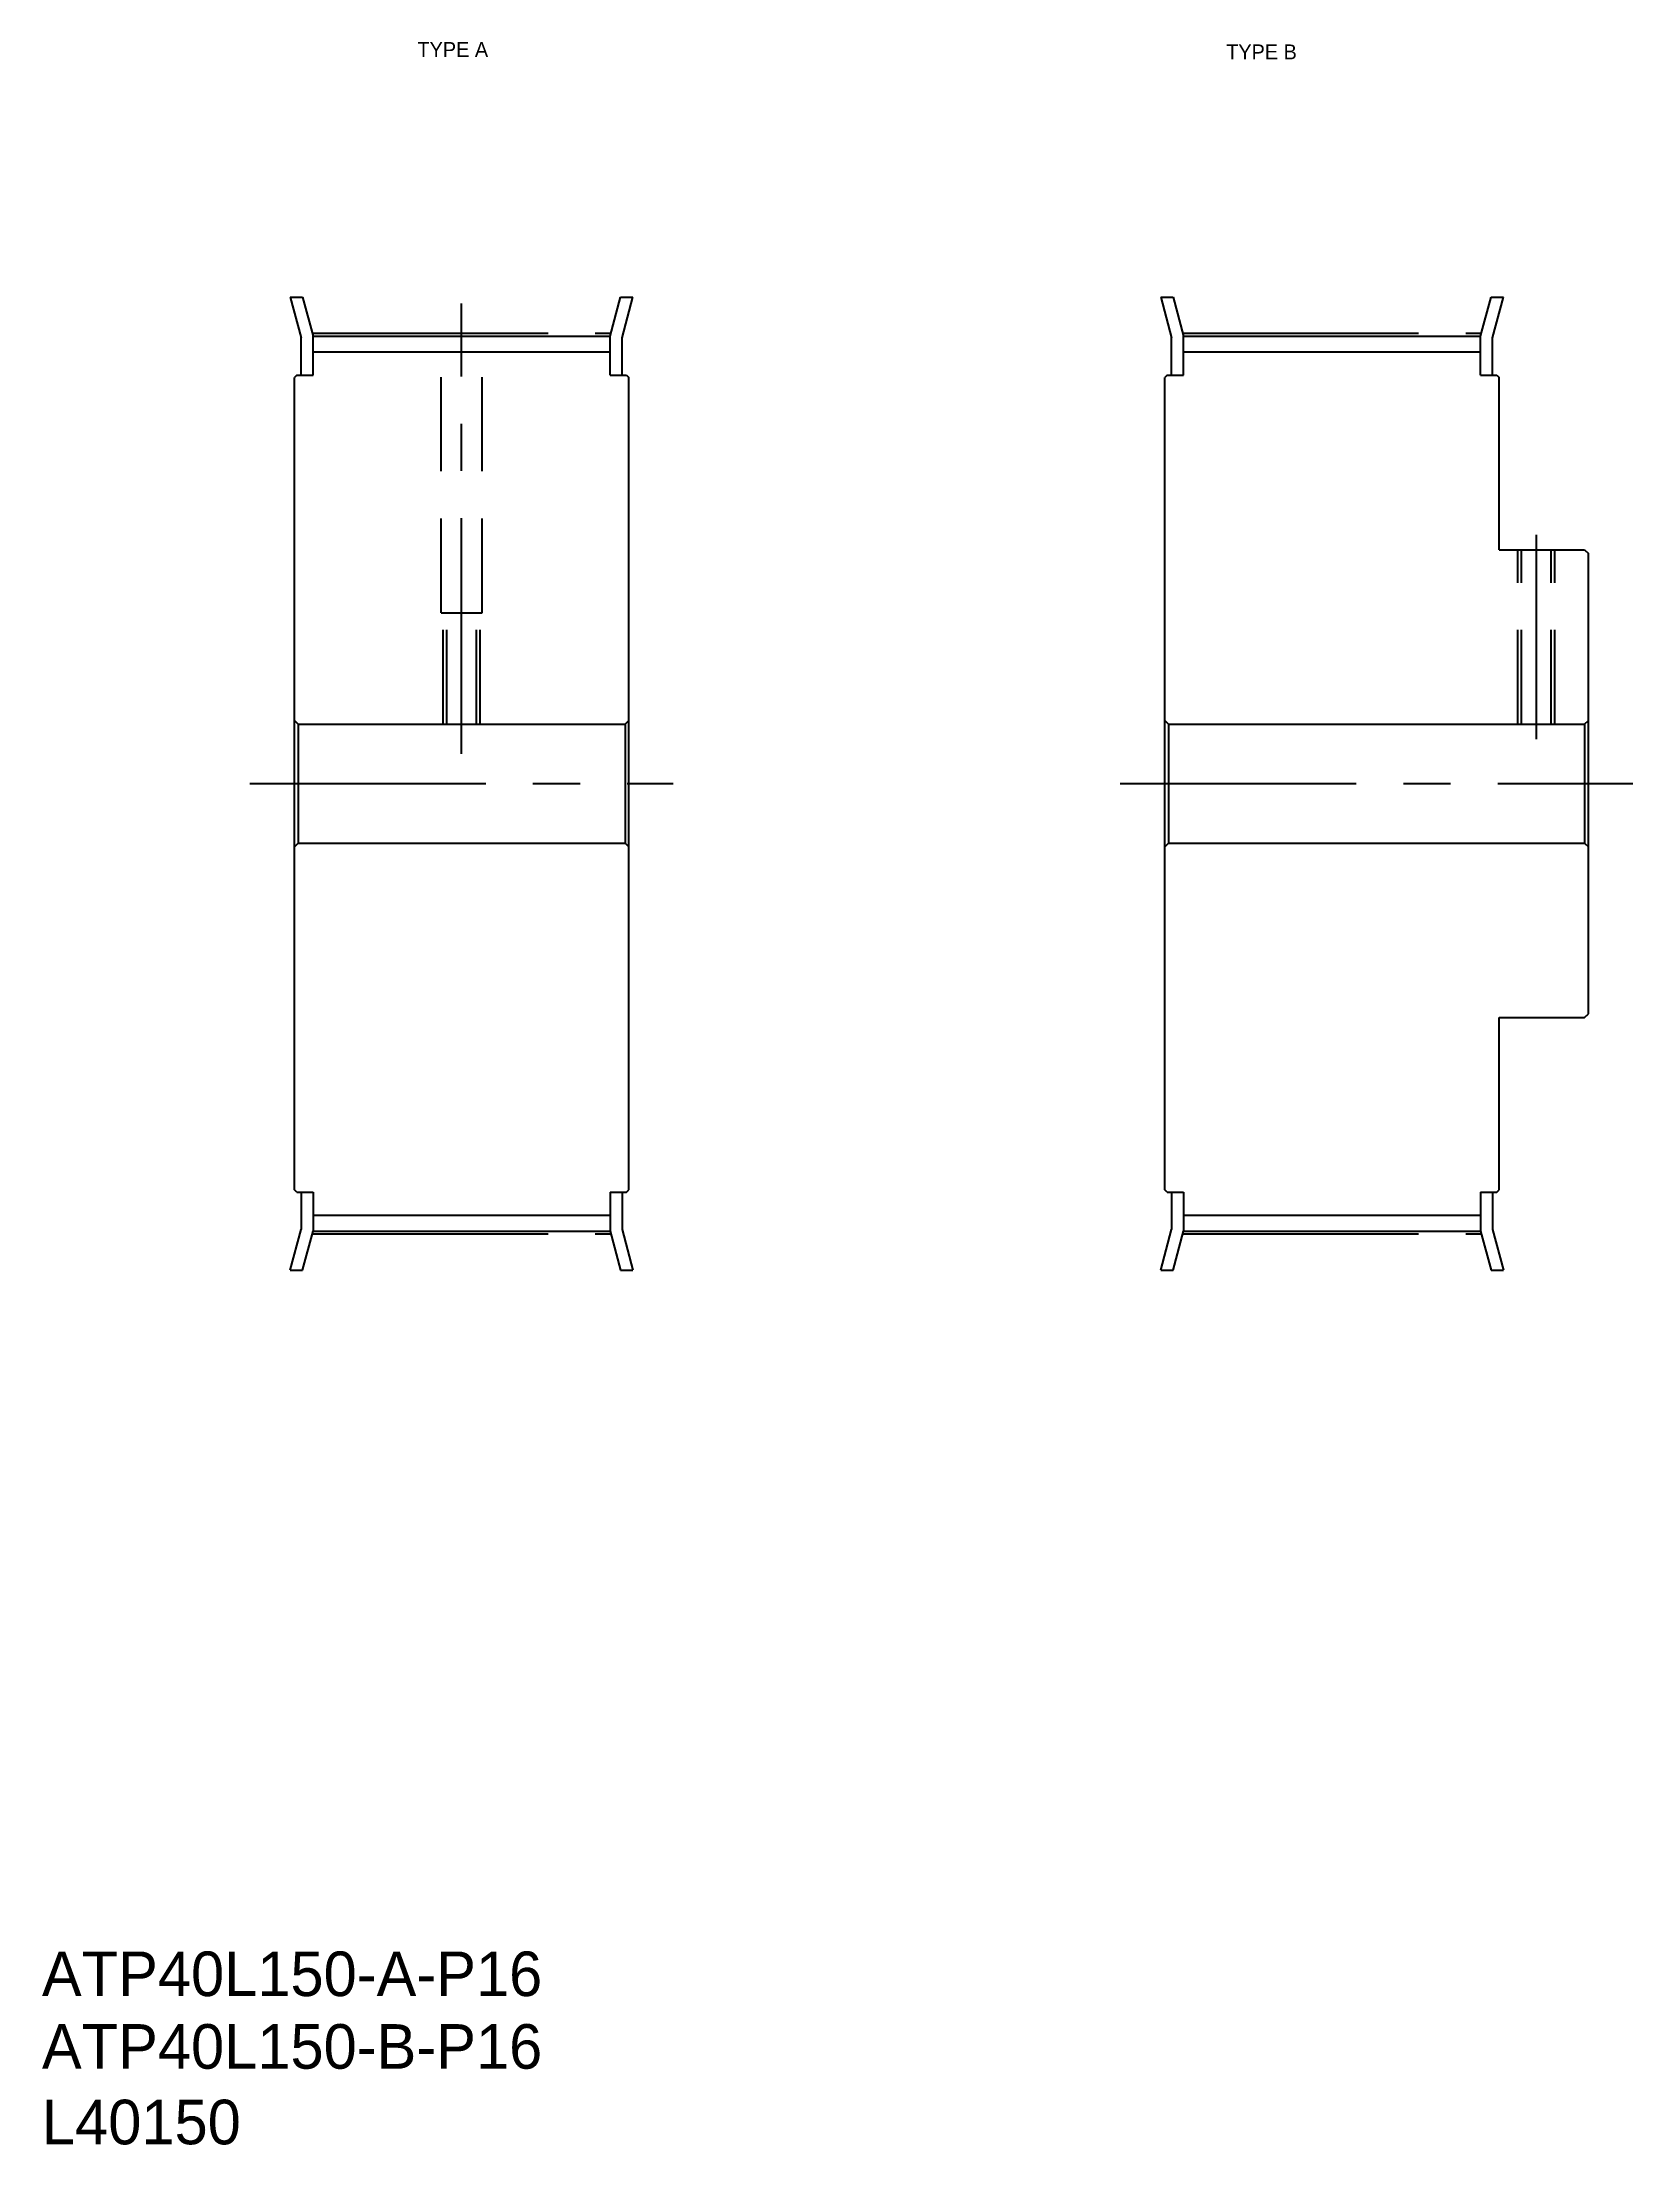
# Model space of a CAD drawing. Extents: x -286 to -72, y -61 to 222.
import ezdxf

# ---------------------------------------------------------------- set-up
doc = ezdxf.new("R2010")
doc.units = 0
doc.linetypes.add('CENTER', pattern=[50.8, 31.75, -6.35, 6.35, -6.35])
doc.linetypes.add('DASHED', pattern=[19.05, 12.7, -6.35])
doc.layers.get('0').update_dxf_attribs({"linetype": 'CONTINUOUS'})
doc.layers.add('CENTER', color=1, linetype='CENTER')

msp = doc.modelspace()

# ---------------------------------------------------------------- linework, layer by layer
for p, q in [((-252.57, 187.91), (-251.1, 182.45)), ((-252.57, 187.91), (-250.91, 187.91)), ((-250.91, 187.91), (-249.5, 182.66)), ((-209.5, 182.66), (-208.1, 187.91)), ((-208.1, 187.91), (-206.44, 187.91)), ((-207.9, 182.45), (-206.44, 187.91)), ((-135.39, 187.91), (-133.73, 187.91)), ((-135.39, 187.91), (-133.93, 182.45)), ((-133.73, 187.91), (-132.33, 182.66)), ((-92.33, 182.66), (-90.92, 187.91)), ((-90.92, 187.91), (-89.27, 187.91)), ((-90.73, 182.45), (-89.27, 187.91)), ((-251.1, 177.41), (-251.1, 182.45)), ((-249.5, 182.66), (-209.5, 182.66)), ((-249.5, 177.41), (-249.5, 182.66)), ((-209.5, 177.41), (-209.5, 182.66)), ((-207.9, 177.41), (-207.9, 182.45)), ((-133.93, 177.41), (-133.93, 182.45)), ((-132.33, 182.66), (-92.33, 182.66)), ((-132.33, 177.41), (-132.33, 182.66)), ((-92.33, 177.41), (-92.33, 182.66)), ((-90.73, 177.41), (-90.73, 182.45)), ((-249.5, 180.53), (-209.5, 180.53)), ((-132.33, 180.53), (-92.33, 180.53)), ((-251.7, 177.41), (-252, 177.11)), ((-252, 67.71), (-252, 177.11)), ((-251.7, 177.41), (-249.5, 177.41)), ((-209.5, 177.41), (-207.3, 177.41)), ((-207.3, 177.41), (-207, 177.11)), ((-207, 67.71), (-207, 177.11)), ((-134.53, 177.41), (-134.83, 177.11)), ((-134.83, 67.71), (-134.83, 177.11)), ((-134.53, 177.41), (-132.33, 177.41)), ((-92.33, 177.41), (-90.13, 177.41)), ((-90.13, 177.41), (-89.83, 177.11)), ((-89.83, 153.91), (-89.83, 177.11)), ((-89.83, 153.91), (-78.33, 153.91)), ((-78.33, 153.91), (-77.83, 153.41)), ((-77.83, 91.41), (-77.83, 153.41)), ((-134.83, 97.71), (-134.83, 147.11)), ((-252, 130.91), (-251.5, 130.41)), ((-251.5, 130.41), (-207.5, 130.41)), ((-251.5, 130.41), (-251.5, 114.41)), ((-207, 130.91), (-207.5, 130.41)), ((-207.5, 130.41), (-207.5, 114.41)), ((-134.83, 130.91), (-134.33, 130.41)), ((-134.33, 130.41), (-78.33, 130.41)), ((-134.33, 130.41), (-134.33, 114.41)), ((-78.33, 130.41), (-77.83, 130.91)), ((-78.33, 130.41), (-78.33, 114.41)), ((-252, 113.91), (-251.5, 114.41)), ((-251.5, 114.41), (-207.5, 114.41)), ((-207, 113.91), (-207.5, 114.41)), ((-134.83, 113.91), (-134.33, 114.41)), ((-134.33, 114.41), (-78.33, 114.41)), ((-78.33, 114.41), (-77.83, 113.91)), ((-89.83, 67.71), (-89.83, 90.91)), ((-89.83, 90.91), (-78.33, 90.91)), ((-78.33, 90.91), (-77.83, 91.41)), ((-251.7, 67.41), (-252, 67.71)), ((-251.7, 67.41), (-249.5, 67.41)), ((-251.1, 67.41), (-251.1, 62.36)), ((-249.5, 67.41), (-249.5, 62.15)), ((-209.5, 67.41), (-207.3, 67.41)), ((-209.5, 67.41), (-209.5, 62.15)), ((-207.9, 67.41), (-207.9, 62.36)), ((-207.3, 67.41), (-207, 67.71)), ((-134.53, 67.41), (-134.83, 67.71)), ((-134.53, 67.41), (-132.33, 67.41)), ((-133.93, 67.41), (-133.93, 62.36)), ((-132.33, 67.41), (-132.33, 62.15)), ((-92.33, 67.41), (-92.33, 62.15)), ((-92.33, 67.41), (-90.13, 67.41)), ((-90.73, 67.41), (-90.73, 62.36)), ((-90.13, 67.41), (-89.83, 67.71)), ((-252.57, 56.91), (-251.1, 62.36)), ((-249.5, 64.28), (-209.5, 64.28)), ((-207.9, 62.36), (-206.44, 56.91)), ((-135.39, 56.91), (-133.93, 62.36)), ((-132.33, 64.28), (-92.33, 64.28)), ((-90.73, 62.36), (-89.27, 56.91)), ((-250.91, 56.91), (-249.5, 62.15)), ((-249.5, 62.15), (-209.5, 62.15)), ((-209.5, 62.15), (-208.1, 56.91)), ((-133.73, 56.91), (-132.33, 62.15)), ((-132.33, 62.15), (-92.33, 62.15)), ((-92.33, 62.15), (-90.92, 56.91)), ((-252.57, 56.91), (-250.91, 56.91)), ((-208.1, 56.91), (-206.44, 56.91)), ((-135.39, 56.91), (-133.73, 56.91)), ((-90.92, 56.91), (-89.27, 56.91))]:
    msp.add_line(p, q)
at = {"color": 3, "linetype": 'DASHED'}
for p, q in [((-232.25, 145.41), (-232.25, 180.53)), ((-226.75, 145.41), (-226.75, 180.53)), ((-87.33, 130.41), (-87.33, 153.91)), ((-86.83, 130.41), (-86.83, 153.91)), ((-82.83, 130.41), (-82.83, 153.91)), ((-82.33, 130.41), (-82.33, 153.91)), ((-232.25, 145.41), (-226.75, 145.41)), ((-232, 130.41), (-232, 145.41)), ((-231.5, 130.41), (-231.5, 145.41)), ((-227.5, 130.41), (-227.5, 145.41)), ((-227, 130.41), (-227, 145.41))]:
    msp.add_line(p, q, dxfattribs=at)
at = {"layer": 'CENTER', "color": 1, "linetype": 'CENTER'}
for p, q in [((-229.5, 126.41), (-229.5, 187.05)), ((-249.61, 183.05), (-209.4, 183.05)), ((-132.43, 183.05), (-92.23, 183.05)), ((-84.83, 128.41), (-84.83, 155.91)), ((-258, 122.41), (-201, 122.41)), ((-140.83, 122.41), (-71.83, 122.41)), ((-249.61, 61.77), (-209.4, 61.77)), ((-132.43, 61.77), (-92.23, 61.77))]:
    msp.add_line(p, q, dxfattribs=at)

# ---------------------------------------------------------------- texts
for s, p in [('TYPE A', (-235.44, 220.26)), ('TYPE B', (-126.58, 219.94))]:
    msp.add_text(s, height=2).set_placement(p)
at = {"color": 7, "linetype": 'CONTINUOUS'}
for s, p in [('ATP40L150-A-P16', (-285.99, -40.85)), ('ATP40L150-B-P16', (-285.99, -50.63)), ('L40150', (-285.99, -60.81))]:
    msp.add_text(s, height=6, dxfattribs=at).set_placement(p)

doc.saveas('drawing.dxf')
